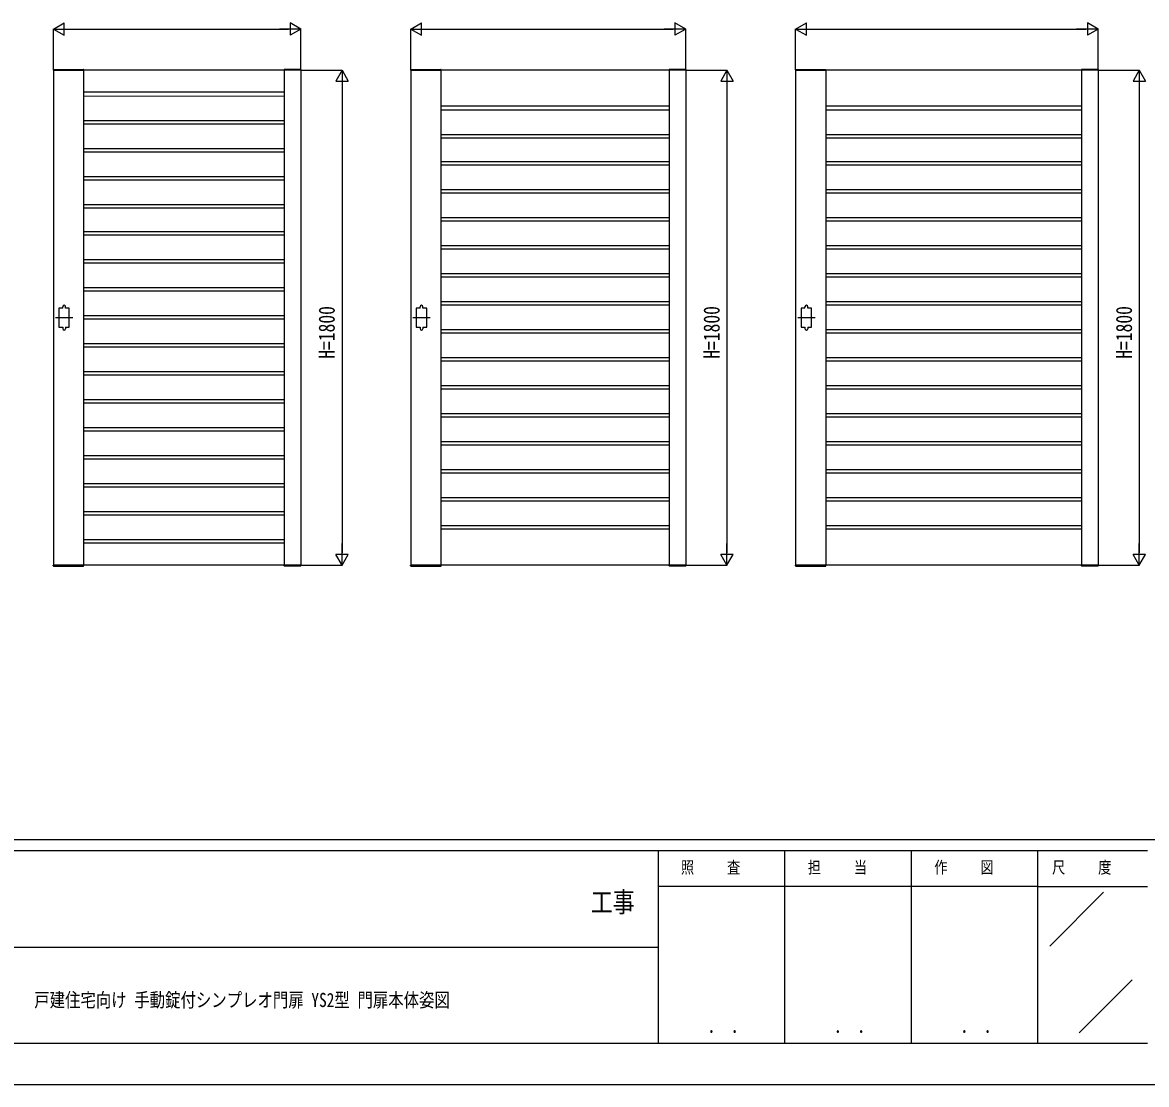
# Model space of a CAD drawing. Units: millimetres, scale not verified. Extents: x -8410 to 8410, y -5940 to 5940.
# Drawn here: x 278 to 4366, y -5940 to -2076 of the extents above; entities that cross this region are included whole.
import ezdxf
from ezdxf.enums import TextEntityAlignment as Align

# ---------------------------------------------------------------- set-up
doc = ezdxf.new("R2010")
doc.units = ezdxf.units.MM
doc.header["$LTSCALE"] = 30
for name, color, linetype in [('0-1_USER1', 3, 'Continuous'), ('0-2_YKK_A1', 4, 'Continuous'), ('0-3_YKK_D', 6, 'Continuous'), ('0-4_YKK_ZWAK', 7, 'Continuous')]:
    doc.layers.add(name, color=color, linetype=linetype)
doc.styles.add('ＭＳ ゴシック', font='')
doc.styles.get('ＭＳ ゴシック').set_extended_font_data('MS Gothic')

msp = doc.modelspace()

# ---------------------------------------------------------------- linework, layer by layer
at = {"layer": '0-2_YKK_A1'}
for p, q in [((389.67, -2247.45), (389.54, -2250)), ((390.67, -2246.5), (499.4, -2246.5)), ((500.4, -2247.45), (500.54, -2250)), ((1229.67, -2247.45), (1229.54, -2250)), ((1289.4, -2246.5), (1230.67, -2246.5)), ((1290.4, -2247.45), (1290.54, -2250)), ((1689.67, -2247.45), (1689.54, -2250)), ((1690.67, -2246.5), (1799.4, -2246.5)), ((1800.4, -2247.45), (1800.54, -2250)), ((2629.67, -2247.45), (2629.54, -2250)), ((2689.4, -2246.5), (2630.67, -2246.5)), ((2690.4, -2247.45), (2690.54, -2250)), ((3089.67, -2247.45), (3089.54, -2250)), ((3090.67, -2246.5), (3199.4, -2246.5)), ((3200.4, -2247.45), (3200.54, -2250)), ((4129.67, -2247.45), (4129.54, -2250)), ((4189.4, -2246.5), (4130.67, -2246.5)), ((4190.4, -2247.45), (4190.54, -2250)), ((389.54, -2250), (500.54, -2250)), ((390.04, -2250), (390.04, -4050)), ((1290.04, -2250), (390.04, -2250)), ((500.04, -2250), (500.04, -4050)), ((1290.54, -2250), (1229.54, -2250)), ((1230.04, -2250), (1230.04, -4050)), ((1290.04, -2250), (1290.04, -4050)), ((1689.54, -2250), (1800.54, -2250)), ((1690.04, -2250), (1690.04, -4050)), ((2690.04, -2250), (1690.04, -2250)), ((1800.04, -2250), (1800.04, -4050)), ((2690.54, -2250), (2629.54, -2250)), ((2630.04, -2250), (2630.04, -4050)), ((2690.04, -2250), (2690.04, -4050)), ((3089.54, -2250), (3200.54, -2250)), ((3090.04, -2250), (3090.04, -4050)), ((4190.04, -2250), (3090.04, -2250)), ((3200.04, -2250), (3200.04, -4050)), ((4190.54, -2250), (4129.54, -2250)), ((4130.04, -2250), (4130.04, -4050)), ((4190.04, -2250), (4190.04, -4050)), ((1230.04, -2330), (500.04, -2330)), ((500.04, -2343.65), (1230.04, -2343.15)), ((2630.04, -2380), (1800.04, -2380)), ((1800.04, -2394.1), (2630.04, -2394.1)), ((4130.04, -2380), (3200.04, -2380)), ((3200.04, -2394.1), (4130.04, -2394.1)), ((500.04, -2432.15), (1230.04, -2432.15)), ((500.04, -2445.05), (1230.04, -2445.05)), ((1800.04, -2483.1), (2630.04, -2483.1)), ((3200.04, -2483.1), (4130.04, -2483.1)), ((500.04, -2534.05), (1230.04, -2534.05)), ((1800.04, -2496), (2630.04, -2496)), ((3200.04, -2496), (4130.04, -2496)), ((500.04, -2546.95), (1230.04, -2546.95)), ((1800.04, -2581.2), (2630.04, -2581.2)), ((1800.04, -2594.1), (2630.04, -2594.1)), ((3200.04, -2581.2), (4130.04, -2581.2)), ((3200.04, -2594.1), (4130.04, -2594.1)), ((500.04, -2635.95), (1230.04, -2635.95)), ((500.04, -2648.85), (1230.04, -2648.85)), ((1800.04, -2683.1), (2630.04, -2683.1)), ((1800.04, -2696), (2630.04, -2696)), ((3200.04, -2683.1), (4130.04, -2683.1)), ((3200.04, -2696), (4130.04, -2696)), ((500.04, -2737.85), (1230.04, -2737.85)), ((500.04, -2750.75), (1230.04, -2750.75)), ((1800.04, -2785), (2630.04, -2785)), ((1800.04, -2797.9), (2630.04, -2797.9)), ((3200.04, -2785), (4130.04, -2785)), ((3200.04, -2797.9), (4130.04, -2797.9)), ((500.04, -2835.95), (1230.04, -2835.95)), ((500.04, -2848.85), (1230.04, -2848.85)), ((1800.04, -2886.9), (2630.04, -2886.9)), ((1800.04, -2899.8), (2630.04, -2899.8)), ((3200.04, -2886.9), (4130.04, -2886.9)), ((3200.04, -2899.8), (4130.04, -2899.8)), ((500.04, -2937.85), (1230.04, -2937.85)), ((500.04, -2950.75), (1230.04, -2950.75)), ((1800.04, -2988.81), (2630.04, -2988.81)), ((1800.04, -3001.7), (2630.04, -3001.7)), ((3200.04, -2988.81), (4130.04, -2988.81)), ((3200.04, -3001.7), (4130.04, -3001.7)), ((500.04, -3039.76), (1230.04, -3039.76)), ((500.04, -3052.65), (1230.04, -3052.65)), ((1800.04, -3090.7), (2630.04, -3090.7)), ((1800.04, -3103.6), (2630.04, -3103.6)), ((3200.04, -3090.7), (4130.04, -3090.7)), ((3200.04, -3103.6), (4130.04, -3103.6)), ((424.04, -3115), (424.04, -3110)), ((434.04, -3115), (434.04, -3110)), ((500.04, -3141.65), (1230.04, -3141.65)), ((1724.04, -3115), (1724.04, -3110)), ((1734.04, -3115), (1734.04, -3110)), ((3124.04, -3115), (3124.04, -3110)), ((3134.04, -3115), (3134.04, -3110)), ((460.54, -3150), (397.54, -3150)), ((424.04, -3185), (424.04, -3190)), ((434.04, -3185), (434.04, -3190)), ((500.04, -3154.55), (1230.04, -3154.55)), ((1760.54, -3150), (1697.54, -3150)), ((1724.04, -3185), (1724.04, -3190)), ((1734.04, -3185), (1734.04, -3190)), ((3160.54, -3150), (3097.54, -3150)), ((3124.04, -3185), (3124.04, -3190)), ((3134.04, -3185), (3134.04, -3190)), ((1800.04, -3192.6), (2630.04, -3192.6)), ((1800.04, -3205.5), (2630.04, -3205.5)), ((3200.04, -3192.6), (4130.04, -3192.6)), ((3200.04, -3205.5), (4130.04, -3205.5)), ((500.04, -3243.55), (1230.04, -3243.55)), ((500.04, -3256.45), (1230.04, -3256.45)), ((1800.04, -3294.5), (2630.04, -3294.5)), ((1800.04, -3307.4), (2630.04, -3307.4)), ((3200.04, -3294.5), (4130.04, -3294.5)), ((3200.04, -3307.4), (4130.04, -3307.4)), ((500.04, -3345.45), (1230.04, -3345.45)), ((500.04, -3358.35), (1230.04, -3358.35)), ((1800.04, -3396.4), (2630.04, -3396.4)), ((1800.04, -3409.3), (2630.04, -3409.3)), ((3200.04, -3396.4), (4130.04, -3396.4)), ((3200.04, -3409.3), (4130.04, -3409.3)), ((500.04, -3447.35), (1230.04, -3447.35)), ((500.04, -3460.25), (1230.04, -3460.25)), ((1800.04, -3498.3), (2630.04, -3498.3)), ((1800.04, -3511.2), (2630.04, -3511.2)), ((3200.04, -3498.3), (4130.04, -3498.3)), ((3200.04, -3511.2), (4130.04, -3511.2)), ((500.04, -3549.25), (1230.04, -3549.25)), ((500.04, -3562.15), (1230.04, -3562.15)), ((1800.04, -3600.2), (2630.04, -3600.2)), ((1800.04, -3613.1), (2630.04, -3613.1)), ((3200.04, -3600.2), (4130.04, -3600.2)), ((3200.04, -3613.1), (4130.04, -3613.1)), ((500.04, -3651.15), (1230.04, -3651.15)), ((500.04, -3664.05), (1230.04, -3664.05)), ((1800.04, -3702.1), (2630.04, -3702.1)), ((1800.04, -3715), (2630.04, -3715)), ((3200.04, -3702.1), (4130.04, -3702.1)), ((3200.04, -3715), (4130.04, -3715)), ((500.04, -3753.05), (1230.04, -3753.05)), ((500.04, -3765.95), (1230.04, -3765.95)), ((1800.04, -3804), (2630.04, -3804)), ((1800.04, -3816.9), (2630.04, -3816.9)), ((3200.04, -3804), (4130.04, -3804)), ((3200.04, -3816.9), (4130.04, -3816.9)), ((500.04, -3854.95), (1230.04, -3854.95)), ((500.04, -3867.85), (1230.04, -3867.85)), ((1800.04, -3905.9), (2630.04, -3905.9)), ((2630.04, -3920), (1800.04, -3920)), ((3200.04, -3905.9), (4130.04, -3905.9)), ((4130.04, -3920), (3200.04, -3920)), ((500.04, -3956.85), (1230.04, -3956.85)), ((1230.04, -3970), (500.04, -3970)), ((389.54, -4050), (500.54, -4050)), ((389.67, -4052.55), (389.54, -4050)), ((1290.04, -4050), (390.04, -4050)), ((390.67, -4053.5), (499.4, -4053.5)), ((500.4, -4052.55), (500.54, -4050)), ((1290.54, -4050), (1229.54, -4050)), ((1229.67, -4052.55), (1229.54, -4050)), ((1289.4, -4053.5), (1230.67, -4053.5)), ((1290.4, -4052.55), (1290.54, -4050)), ((1689.54, -4050), (1800.54, -4050)), ((1689.67, -4052.55), (1689.54, -4050)), ((2690.04, -4050), (1690.04, -4050)), ((1690.67, -4053.5), (1799.4, -4053.5)), ((1800.4, -4052.55), (1800.54, -4050)), ((2690.54, -4050), (2629.54, -4050)), ((2629.67, -4052.55), (2629.54, -4050)), ((2689.4, -4053.5), (2630.67, -4053.5)), ((2690.4, -4052.55), (2690.54, -4050)), ((3089.54, -4050), (3200.54, -4050)), ((3089.67, -4052.55), (3089.54, -4050)), ((4190.04, -4050), (3090.04, -4050)), ((3090.67, -4053.5), (3199.4, -4053.5)), ((3200.4, -4052.55), (3200.54, -4050)), ((4190.54, -4050), (4129.54, -4050)), ((4129.67, -4052.55), (4129.54, -4050)), ((4189.4, -4053.5), (4130.67, -4053.5)), ((4190.4, -4052.55), (4190.54, -4050))]:
    msp.add_line(p, q, dxfattribs=at)
for points in [[(424.04, -3115), (410.04, -3115), (410.04, -3185), (424.04, -3185)], [(434.04, -3185), (448.04, -3185), (448.04, -3115), (434.04, -3115)], [(1724.04, -3115), (1710.04, -3115), (1710.04, -3185), (1724.04, -3185)], [(1734.04, -3185), (1748.04, -3185), (1748.04, -3115), (1734.04, -3115)], [(3124.04, -3115), (3110.04, -3115), (3110.04, -3185), (3124.04, -3185)], [(3134.04, -3185), (3148.04, -3185), (3148.04, -3115), (3134.04, -3115)]]:
    msp.add_lwpolyline(points, dxfattribs=at)
for centre, radius, start, end in [((390.67, -2247.5), 1, 90, 177), ((499.4, -2247.5), 1, 3, 90), ((1230.67, -2247.5), 1, 90, 177), ((1289.4, -2247.5), 1, 3, 90), ((1690.67, -2247.5), 1, 90, 177), ((1799.4, -2247.5), 1, 3, 90), ((2630.67, -2247.5), 1, 90, 177), ((2689.4, -2247.5), 1, 3, 90), ((3090.67, -2247.5), 1, 90, 177), ((3199.4, -2247.5), 1, 3, 90), ((4130.67, -2247.5), 1, 90, 177), ((4189.4, -2247.5), 1, 3, 90), ((429.04, -3110), 5, 0, 180), ((1729.04, -3110), 5, 0, 180), ((3129.04, -3110), 5, 0, 180), ((429.04, -3190), 5, 180, 0), ((1729.04, -3190), 5, 180, 0), ((3129.04, -3190), 5, 180, 0), ((390.67, -4052.5), 1, 183, 270), ((499.4, -4052.5), 1, 270, 357), ((1230.67, -4052.5), 1, 183, 270), ((1289.4, -4052.5), 1, 270, 357), ((1690.67, -4052.5), 1, 183, 270), ((1799.4, -4052.5), 1, 270, 357), ((2630.67, -4052.5), 1, 183, 270), ((2689.4, -4052.5), 1, 270, 357), ((3090.67, -4052.5), 1, 183, 270), ((3199.4, -4052.5), 1, 270, 357), ((4130.67, -4052.5), 1, 183, 270), ((4189.4, -4052.5), 1, 270, 357)]:
    msp.add_arc(centre, radius, start, end, dxfattribs=at)
at = {"layer": '0-3_YKK_D'}
for p, q in [((390.04, -2100), (429.01, -2077.5)), ((429.01, -2122.5), (429.01, -2077.5)), ((1290.04, -2100), (1251.06, -2077.5)), ((1251.06, -2077.5), (1251.06, -2122.5)), ((1690.04, -2100), (1729.01, -2077.5)), ((1729.01, -2122.5), (1729.01, -2077.5)), ((2690.04, -2100), (2651.06, -2077.5)), ((2651.06, -2077.5), (2651.06, -2122.5)), ((3090.04, -2100), (3129.01, -2077.5)), ((3129.01, -2122.5), (3129.01, -2077.5)), ((4190.04, -2100), (4151.06, -2077.5)), ((4151.06, -2077.5), (4151.06, -2122.5)), ((390.04, -2248), (390.04, -2099)), ((390.04, -2100), (429.01, -2122.5)), ((390.04, -2100), (467.98, -2100)), ((435.04, -2100), (1245.04, -2100)), ((1290.04, -2100), (1212.09, -2100)), ((1290.04, -2100), (1251.06, -2122.5)), ((1290.04, -2248), (1290.04, -2099)), ((1690.04, -2248), (1690.04, -2099)), ((1690.04, -2100), (1729.01, -2122.5)), ((1690.04, -2100), (1767.98, -2100)), ((1735.04, -2100), (2645.04, -2100)), ((2690.04, -2100), (2612.09, -2100)), ((2690.04, -2100), (2651.06, -2122.5)), ((2690.04, -2248), (2690.04, -2099)), ((3090.04, -2248), (3090.04, -2099)), ((3090.04, -2100), (3129.01, -2122.5)), ((3090.04, -2100), (3167.98, -2100)), ((3135.04, -2100), (4145.04, -2100)), ((4190.04, -2100), (4112.09, -2100)), ((4190.04, -2100), (4151.06, -2122.5)), ((4190.04, -2248), (4190.04, -2099)), ((1292.04, -2250), (1441.04, -2250)), ((1440.04, -2250), (1417.54, -2288.97)), ((1417.54, -2288.97), (1462.54, -2288.97)), ((1440.04, -2250), (1462.54, -2288.97)), ((1440.04, -2250), (1440.04, -2327.94)), ((2692.04, -2250), (2841.04, -2250)), ((2840.04, -2250), (2817.54, -2288.97)), ((2817.54, -2288.97), (2862.54, -2288.97)), ((2840.04, -2250), (2862.54, -2288.97)), ((2840.04, -2250), (2840.04, -2327.94)), ((4192.04, -2250), (4341.04, -2250)), ((4340.04, -2250), (4317.54, -2288.97)), ((4317.54, -2288.97), (4362.54, -2288.97)), ((4340.04, -2250), (4362.54, -2288.97)), ((4340.04, -2250), (4340.04, -2327.94)), ((1440.04, -2295), (1440.04, -4005)), ((2840.04, -2295), (2840.04, -4005)), ((4340.04, -2295), (4340.04, -4005)), ((1440.04, -4050), (1440.04, -3972.06)), ((2840.04, -4050), (2840.04, -3972.06)), ((4340.04, -4050), (4340.04, -3972.06)), ((1440.04, -4050), (1417.54, -4011.03)), ((1462.54, -4011.03), (1417.54, -4011.03)), ((1440.04, -4050), (1462.54, -4011.03)), ((2840.04, -4050), (2817.54, -4011.03)), ((2862.54, -4011.03), (2817.54, -4011.03)), ((2840.04, -4050), (2862.54, -4011.03)), ((4340.04, -4050), (4317.54, -4011.03)), ((4362.54, -4011.03), (4317.54, -4011.03)), ((4340.04, -4050), (4362.54, -4011.03)), ((1292.04, -4050), (1441.04, -4050)), ((2692.04, -4050), (2841.04, -4050)), ((4192.04, -4050), (4341.04, -4050))]:
    msp.add_line(p, q, dxfattribs=at)
at = {"layer": '0-4_YKK_ZWAK'}
for p, q in [((7790.04, -5050), (-7809.96, -5050)), ((2590.04, -5090), (-9.96, -5090)), ((3050.04, -5090), (3050.04, -5790)), ((3510.04, -5090), (3510.04, -5790)), ((3970.04, -5090), (3970.04, -5790)), ((4370.04, -5090), (3970.04, -5090)), ((3970.04, -5220), (2590.04, -5220)), ((3970.04, -5220), (4370.04, -5220)), ((4014.21, -5436.58), (4210.07, -5240.72)), ((-9.96, -5440), (2590.04, -5440)), ((4121.34, -5751.98), (4313.78, -5559.54)), ((-9.96, -5790), (2590.04, -5790)), ((2590.04, -5790), (3970.04, -5790)), ((3970.04, -5790), (4370.04, -5790))]:
    msp.add_line(p, q, dxfattribs=at)
msp.add_lwpolyline([(-8410, -5940), (8410, -5940), (8410, 5940), (-8410, 5940)], close=True, dxfattribs=at)
msp.add_lwpolyline([(3970.04, -5090), (2590.04, -5090), (2590.04, -5790)], dxfattribs=at)

# ---------------------------------------------------------------- texts
at = {"layer": '0-1_USER1', "style": 'ＭＳ ゴシック', "width": 0.8}
msp.add_text('戸建住宅向け 手動錠付シンプレオ門扉 YS2型 門扉本体姿図', height=51.32, dxfattribs=at).set_placement((320.62, -5673.44), align=Align.BOTTOM_LEFT)
at = {"layer": '0-3_YKK_D', "style": 'ＭＳ ゴシック', "width": 0.8}
for p in [(1431.04, -3299.33), (2831.04, -3299.33), (4331.04, -3299.33)]:
    msp.add_text('H=1800', height=58.65, rotation=90, dxfattribs=at).set_placement(p, align=Align.BOTTOM_LEFT)
at = {"layer": '0-4_YKK_ZWAK', "style": 'ＭＳ ゴシック', "width": 0.8}
for s, height, p in [('照     査', 43.99, (2672.84, -5185)), ('担     当', 43.99, (3134.44, -5185)), ('作     図', 43.99, (3594.44, -5185)), ('尺     度', 43.99, (4022.84, -5185)), ('工事', 73.31, (2344.67, -5334.93)), ('． ．', 51.83, (2770, -5768.7)), ('． ．', 51.83, (3230, -5768.7)), ('． ．', 51.83, (3690, -5768.7))]:
    msp.add_text(s, height=height, dxfattribs=at).set_placement(p, align=Align.BOTTOM_LEFT)

doc.saveas('drawing.dxf')
